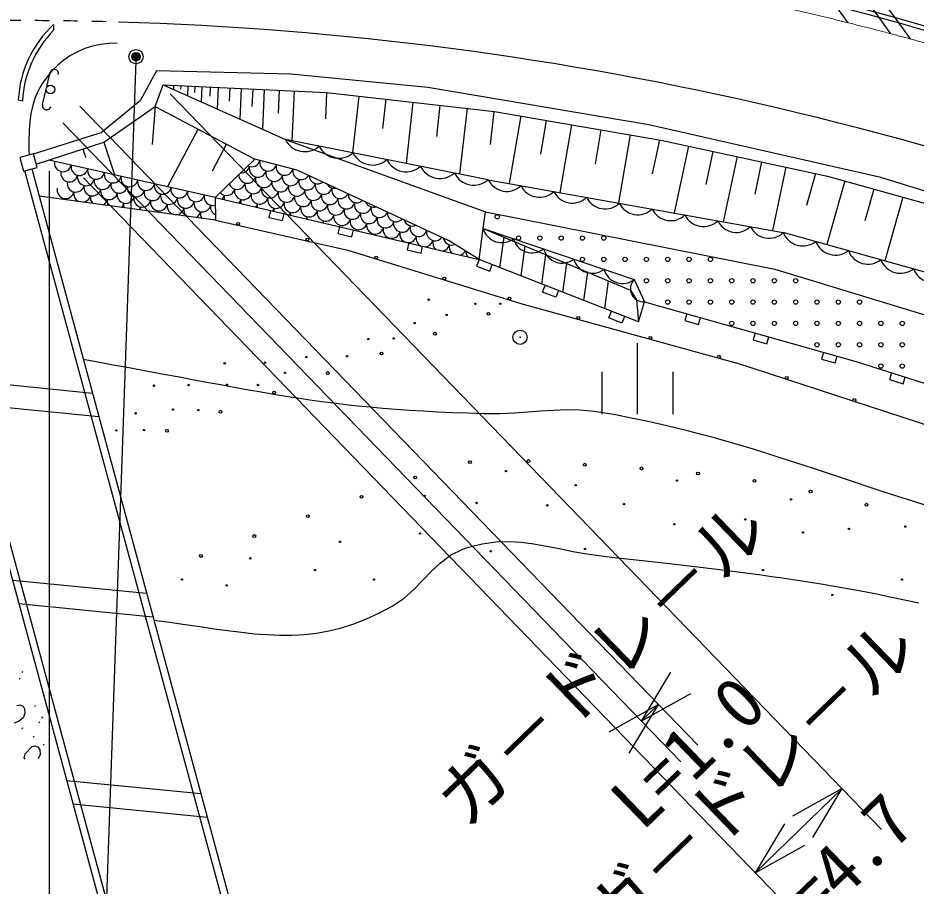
# Model space of a CAD drawing. Units: millimetres, scale not verified. Extents: x 40000 to 680000, y 20000 to 380000.
# Drawn here: x 438140 to 469736, y 304243 to 334778 of the extents above; entities that cross this region are included whole.
import ezdxf
from ezdxf.enums import TextEntityAlignment as Align

# ---------------------------------------------------------------- set-up
doc = ezdxf.new("R2010")
doc.units = ezdxf.units.MM
doc.header["$LTSCALE"] = 1000
doc.header["$PDMODE"] = 32
doc.header["$PDSIZE"] = 500
doc.linetypes.add('CHAIN', pattern=[18.5, 12, -1.5, 3.5, -1.5])
for name, color, linetype, lineweight in [('M-BGD', 7, 'Continuous', 25), ('M-BMK', 2, 'CHAIN', 13), ('M-STR-STRC', 7, 'Continuous', 25)]:
    doc.layers.add(name, color=color, linetype=linetype, lineweight=lineweight)
doc.styles.add('@ＭＳ ゴシック', font='')
doc.styles.add('ＭＳ ゴシック', font='')
doc.styles.get('@ＭＳ ゴシック').set_extended_font_data('@MS Gothic')
doc.styles.get('ＭＳ ゴシック').set_extended_font_data('MS Gothic')

msp = doc.modelspace()

# ---------------------------------------------------------------- linework, layer by layer
at = {"layer": 'M-BGD'}
for p, q in [((466262, 336105), (467332, 334613)), ((467801, 335674), (468839, 334226)), ((468500, 335472), (469524, 334044)), ((439393, 334548), (439396, 334345)), ((439006, 331732), (439268, 332858)), ((443019, 332923), (442450, 331884)), ((447736, 332804), (443019, 332923)), ((452559, 332329), (447736, 332804)), ((442967, 331665), (443248, 332422)), ((443248, 332422), (447547, 330504)), ((443366, 332417), (443365, 332394)), ((443616, 332406), (443610, 332261)), ((443866, 332394), (443860, 332273)), ((444116, 332383), (444100, 332042)), ((444365, 332372), (444355, 332152)), ((444615, 332360), (444591, 331823)), ((444901, 332347), (444886, 332023)), ((445186, 332334), (445151, 331573)), ((445591, 332316), (445570, 331856)), ((445995, 332297), (445946, 331218)), ((446400, 332279), (446372, 331660)), ((446805, 332261), (446741, 330863)), ((447329, 332237), (447292, 331435)), ((447853, 332213), (447773, 330459)), ((449000, 332161), (448957, 331234)), ((460336, 331014), (452559, 332329)), ((438151, 331899), (438297, 331863)), ((441064, 330753), (442450, 331884)), ((450135, 332032), (449909, 330035)), ((451088, 331924), (450971, 330892)), ((452037, 331816), (451793, 329661)), ((441163, 330406), (442967, 331665)), ((442967, 331665), (442860, 330323)), ((442967, 331665), (446472, 329815)), ((452986, 331709), (452862, 330611)), ((453939, 331601), (453677, 329288)), ((454888, 331493), (454756, 330327)), ((455832, 331331), (455420, 328956)), ((456726, 331176), (456520, 329987)), ((443407, 328840), (444477, 330868)), ((457620, 331021), (457207, 328637)), ((458650, 330843), (458443, 329649)), ((468501, 329164), (460336, 331014)), ((438686, 330002), (441064, 330753)), ((447547, 330504), (454586, 327960)), ((454686, 329087), (447547, 330504)), ((459678, 330665), (459263, 328270)), ((438785, 329636), (441163, 330406)), ((441163, 330406), (441534, 329261)), ((444981, 329407), (445475, 330342)), ((460706, 330487), (460450, 329297)), ((461727, 330269), (461222, 327920)), ((438686, 330002), (438203, 329872)), ((438203, 329872), (438334, 329389)), ((438816, 329520), (438686, 330002)), ((440529, 329862), (440430, 330169)), ((462585, 330085), (462336, 328925)), ((463444, 329900), (462951, 327611)), ((445075, 328464), (439229, 329780)), ((445075, 328464), (446472, 329815)), ((447967, 329428), (446472, 329815)), ((464302, 329715), (464059, 328586)), ((434340, 329266), (442138, 300473)), ((438334, 329389), (438816, 329520)), ((446325, 300061), (438382, 329402)), ((438623, 329468), (446566, 300126)), ((453313, 326944), (447967, 329428)), ((465160, 329530), (464681, 327302)), ((466199, 329307), (465885, 328186)), ((434099, 329201), (441895, 300412)), ((454686, 329087), (465067, 327233)), ((467227, 329046), (466600, 326805)), ((475730, 326941), (468501, 329164)), ((468248, 328761), (467935, 327640)), ((445094, 327668), (438881, 328515)), ((445075, 328464), (445094, 327668)), ((445075, 328464), (454361, 326283)), ((469270, 328475), (468643, 326234)), ((447022, 328007), (446965, 327763)), ((445094, 327668), (449746, 326606)), ((446965, 327763), (447452, 327649)), ((447452, 327649), (447509, 327893)), ((454507, 327373), (454586, 327960)), ((454586, 327960), (464768, 325948)), ((449456, 327435), (449399, 327192)), ((454361, 326283), (454507, 327373)), ((454507, 327373), (459695, 325207)), ((454507, 327373), (459823, 325578)), ((449399, 327192), (449886, 327078)), ((449886, 327078), (449943, 327321)), ((455099, 325994), (455243, 327066)), ((477655, 323714), (465066, 327234)), ((451890, 326864), (451833, 326620)), ((452320, 326506), (452377, 326749)), ((454361, 326283), (453313, 326944)), ((455838, 325705), (455979, 326759)), ((449746, 326606), (455836, 324735)), ((451833, 326620), (452320, 326506)), ((456576, 325416), (456714, 326452)), ((454361, 326283), (454270, 326050)), ((459967, 324088), (454361, 326283)), ((454736, 325868), (454827, 326101)), ((457314, 325127), (457450, 326145)), ((454270, 326050), (454736, 325868)), ((458052, 324838), (458186, 325838)), ((464768, 325948), (477467, 322074)), ((458790, 324549), (458922, 325530)), ((459823, 325578), (460186, 324793)), ((456598, 325139), (456689, 325372)), ((457064, 324956), (456598, 325139)), ((457155, 325189), (457064, 324956)), ((459695, 325207), (459898, 324867)), ((459898, 324867), (459967, 324088)), ((455836, 324735), (463397, 322647)), ((459967, 324088), (460186, 324793)), ((460186, 324793), (467664, 322684)), ((458926, 324227), (459017, 324460)), ((459391, 324045), (458926, 324227)), ((459483, 324278), (459391, 324045)), ((461669, 324375), (461601, 324135)), ((462082, 323999), (462150, 324240)), ((461601, 324135), (462082, 323999)), ((464075, 323697), (464007, 323456)), ((464488, 323320), (464556, 323561)), ((459939, 320836), (459939, 323336)), ((464007, 323456), (464488, 323320)), ((466481, 323018), (466413, 322778)), ((440838, 322689), (440439, 322760)), ((441491, 322570), (440838, 322689)), ((476047, 318511), (463397, 322647)), ((466413, 322778), (466894, 322642)), ((466894, 322642), (466962, 322882)), ((467664, 322684), (475079, 320332)), ((442113, 322456), (441491, 322570)), ((442707, 322346), (442113, 322456)), ((443276, 322240), (442707, 322346)), ((458689, 320836), (458689, 322336)), ((461189, 320836), (461189, 322336)), ((468876, 322300), (468808, 322059)), ((436035, 322054), (440757, 321586)), ((443820, 322138), (443276, 322240)), ((444343, 322041), (443820, 322138)), ((444846, 321947), (444343, 322041)), ((468808, 322059), (469285, 321908)), ((469285, 321908), (469353, 322149)), ((445331, 321857), (444846, 321947)), ((445800, 321772), (445331, 321857)), ((446257, 321690), (445800, 321772)), ((446701, 321612), (446257, 321690)), ((447137, 321538), (446701, 321612)), ((447565, 321468), (447137, 321538)), ((447988, 321402), (447565, 321468)), ((448408, 321340), (447988, 321402)), ((448828, 321281), (448408, 321340)), ((436258, 321227), (440980, 320760)), ((449248, 321226), (448828, 321281)), ((449671, 321175), (449248, 321226)), ((450100, 321127), (449671, 321175)), ((450536, 321083), (450100, 321127)), ((450982, 321043), (450536, 321083)), ((451439, 321006), (450982, 321043)), ((451910, 320972), (451439, 321006)), ((452397, 320942), (451910, 320972)), ((452901, 320915), (452397, 320942)), ((453425, 320892), (452901, 320915)), ((453972, 320872), (453425, 320892)), ((454542, 320856), (453972, 320872)), ((454551, 320856), (454542, 320856)), ((455099, 320855), (454551, 320856)), ((455605, 320876), (455099, 320855)), ((456080, 320908), (455605, 320876)), ((456538, 320944), (456080, 320908)), ((456988, 320974), (456538, 320944)), ((457443, 320989), (456988, 320974)), ((457915, 320980), (457443, 320989)), ((458415, 320939), (457915, 320980)), ((458954, 320856), (458415, 320939)), ((459160, 320817), (458954, 320856)), ((459715, 320706), (459160, 320817)), ((460249, 320593), (459715, 320706)), ((460764, 320478), (460249, 320593)), ((461263, 320361), (460764, 320478)), ((461747, 320241), (461263, 320361)), ((462219, 320119), (461747, 320241)), ((462679, 319994), (462219, 320119)), ((463131, 319867), (462679, 319994)), ((463576, 319737), (463131, 319867)), ((464015, 319605), (463576, 319737)), ((464452, 319470), (464015, 319605)), ((464887, 319332), (464452, 319470)), ((465322, 319192), (464887, 319332)), ((465760, 319048), (465322, 319192)), ((466203, 318902), (465760, 319048)), ((466652, 318753), (466203, 318902)), ((467109, 318600), (466652, 318753)), ((467576, 318445), (467109, 318600)), ((468056, 318287), (467576, 318445)), ((468549, 318125), (468056, 318287)), ((469059, 317960), (468549, 318125)), ((469586, 317792), (469059, 317960)), ((470133, 317620), (469586, 317792)), ((453954, 316149), (454466, 316281)), ((454466, 316281), (454947, 316351)), ((454947, 316351), (455407, 316368)), ((455407, 316368), (455852, 316343)), ((455852, 316343), (456292, 316285)), ((456292, 316285), (456734, 316204)), ((453359, 315880), (453790, 316092)), ((453790, 316092), (453954, 316149)), ((456734, 316204), (457187, 316111)), ((457187, 316111), (457658, 316014)), ((457658, 316014), (458157, 315925)), ((453001, 315618), (453359, 315880)), ((458157, 315925), (458660, 315855)), ((458660, 315855), (459232, 315791)), ((459232, 315791), (459786, 315728)), ((459786, 315728), (460323, 315667)), ((460323, 315667), (460846, 315608)), ((452687, 315322), (453001, 315618)), ((460846, 315608), (461355, 315550)), ((461355, 315550), (461852, 315493)), ((461852, 315493), (462339, 315435)), ((462339, 315435), (462816, 315377)), ((462816, 315377), (463285, 315319)), ((437943, 315007), (442664, 314540)), ((452389, 315006), (452687, 315322)), ((463285, 315319), (463748, 315260)), ((463748, 315260), (464207, 315199)), ((464207, 315199), (464661, 315136)), ((464661, 315136), (465114, 315071)), ((465114, 315071), (465566, 315004)), ((452078, 314686), (452389, 315006)), ((465566, 315004), (466018, 314933)), ((466018, 314933), (466473, 314859)), ((466473, 314859), (466931, 314780)), ((466931, 314780), (467395, 314698)), ((467395, 314698), (467864, 314611)), ((451306, 314090), (451727, 314375)), ((451727, 314375), (452078, 314686)), ((467864, 314611), (468342, 314518)), ((468342, 314518), (468829, 314420)), ((468829, 314420), (469326, 314316)), ((438167, 314181), (442888, 313714)), ((450865, 313852), (451306, 314090)), ((469326, 314316), (469836, 314206)), ((450407, 313638), (450865, 313852)), ((442920, 313596), (443482, 313522)), ((443482, 313522), (444022, 313446)), ((444022, 313446), (444542, 313370)), ((449518, 313324), (449959, 313463)), ((449959, 313463), (450407, 313638)), ((444542, 313370), (445043, 313296)), ((445043, 313296), (445528, 313228)), ((445528, 313228), (445999, 313169)), ((445999, 313169), (446458, 313120)), ((446458, 313120), (446907, 313086)), ((448218, 313093), (448649, 313141)), ((448649, 313141), (449082, 313217)), ((449082, 313217), (449518, 313324)), ((446907, 313086), (447349, 313068)), ((447349, 313068), (447785, 313069)), ((447785, 313069), (448218, 313093)), ((438222, 311558), (438187, 311523)), ((438314, 311788), (438279, 311753)), ((438106, 310593), (438208, 310621)), ((438208, 310621), (438325, 310570)), ((438753, 310595), (438718, 310559)), ((438325, 310570), (438376, 310481)), ((438386, 310309), (438326, 310156)), ((438376, 310481), (438386, 310309)), ((438161, 310032), (438005, 309972)), ((438326, 310156), (438161, 310032)), ((438907, 310024), (438872, 309988)), ((439004, 310190), (438969, 310154)), ((438313, 309813), (438278, 309778)), ((439113, 309831), (439111, 309828)), ((438709, 309516), (438673, 309481)), ((438399, 308895), (438637, 309149)), ((438637, 309149), (438738, 309177)), ((438738, 309177), (438856, 309126)), ((438856, 309126), (438907, 309037)), ((438907, 309037), (438917, 308865)), ((439064, 309234), (439028, 309198)), ((438362, 308755), (438399, 308895)), ((438393, 308701), (438362, 308755)), ((438917, 308865), (438857, 308714)), ((439851, 307961), (441768, 307771)), ((439851, 307961), (444572, 307494)), ((440075, 307135), (444795, 306667))]:
    msp.add_line(p, q, dxfattribs=at)
msp.add_lwpolyline([(443248, 332422), (449000, 332161), (454910, 331491), (460755, 330478), (466621, 329216), (472343, 327615), (477936, 325678), (483466, 323422), (488928, 320932), (494239, 318275), (499476, 315388), (505228, 311866), (509520, 308939), (514463, 305571), (519362, 302110), (524234, 298584), (530111, 294245)], dxfattribs=at)
for centre, radius in [((439283, 332261), 150), ((455001, 327784), 75), ((445885, 327538), 50), ((448323, 326982), 50), ((455751, 327034), 75), ((456501, 327034), 75), ((457251, 327034), 75), ((458001, 327034), 75), ((458751, 327034), 75), ((450743, 326352), 50), ((458001, 326284), 75), ((458751, 326284), 75), ((459501, 326284), 75), ((460251, 326284), 75), ((461001, 326284), 75), ((461751, 326284), 75), ((462501, 326284), 75), ((453138, 325616), 50), ((460251, 325534), 75), ((461001, 325534), 75), ((461751, 325534), 75), ((462501, 325534), 75), ((463251, 325534), 75), ((464001, 325534), 75), ((464751, 325534), 75), ((465501, 325534), 75), ((452585, 324869), 25), ((455435, 324911), 50), ((461001, 324784), 75), ((461751, 324784), 75), ((462501, 324784), 75), ((463251, 324784), 75), ((464001, 324784), 75), ((464751, 324784), 75), ((465501, 324784), 75), ((466251, 324784), 75), ((467001, 324784), 75), ((467751, 324784), 75), ((454236, 324727), 25), ((455107, 324727), 25), ((453221, 324333), 25), ((454696, 324369), 50), ((457853, 324230), 50), ((452101, 324043), 25), ((463251, 324034), 75), ((464001, 324034), 75), ((464751, 324034), 75), ((465501, 324034), 75), ((466251, 324034), 75), ((467001, 324034), 75), ((467751, 324034), 75), ((468501, 324034), 75), ((469251, 324034), 75), ((452812, 323672), 50), ((460391, 323529), 50), ((450464, 323483), 25), ((451355, 323504), 25), ((466251, 323284), 75), ((467001, 323284), 75), ((467751, 323284), 75), ((468501, 323284), 75), ((469251, 323284), 75), ((449718, 322882), 25), ((450929, 322977), 50), ((462801, 322864), 50), ((445414, 322630), 25), ((446837, 322654), 25), ((448288, 322851), 25), ((468501, 322534), 75), ((469251, 322534), 75), ((447532, 322292), 25), ((449044, 322289), 50), ((465187, 322115), 50), ((442927, 321843), 25), ((444143, 321867), 25), ((445500, 321877), 25), ((446589, 321867), 25), ((447156, 321606), 50), ((467565, 321337), 50), ((443594, 321007), 25), ((444485, 320986), 25), ((442278, 320872), 25), ((445267, 320929), 50), ((441604, 320271), 25), ((442578, 320281), 25), ((443381, 320253), 50), ((454041, 319151), 50), ((456100, 319193), 50), ((455311, 318838), 25), ((458082, 319064), 50), ((460077, 318934), 50), ((462068, 318757), 50), ((452114, 318615), 50), ((461321, 318506), 25), ((464054, 318498), 50), ((457756, 318340), 25), ((466027, 318119), 50), ((450226, 317936), 50), ((452451, 317967), 25), ((465342, 317843), 25), ((454275, 317718), 25), ((456762, 317636), 25), ((459456, 317677), 25), ((467993, 317656), 50), ((448339, 317255), 50), ((461238, 316972), 25), ((463725, 317138), 25), ((469363, 316889), 25), ((446456, 316556), 50), ((452285, 316641), 25), ((465756, 316682), 25), ((467373, 316807), 25), ((449466, 316351), 25), ((454772, 316019), 25), ((458088, 316102), 25), ((444578, 315854), 50), ((446316, 315770), 25), ((448596, 315356), 25), ((464347, 315356), 25), ((443912, 315024), 25), ((450668, 315024), 25), ((469238, 315024), 25), ((445487, 314817), 25), ((466793, 314485), 25)]:
    msp.add_circle(centre, radius, dxfattribs=at)
for centre, radius, start, end in [((435949, 217106), 122237, 61.34223, 77.65364), ((435949, 217106), 122087, 60.55647, 77.65364), ((438270, 218185), 116500, 90.01515, 90.26106), ((438270, 218185), 116500, 89.52334, 89.76925), ((438270, 218185), 116500, 89.03153, 89.27744), ((438270, 218185), 116500, 88.53972, 88.78563), ((438270, 218185), 116500, 65.26306, 88.32606), ((442067, 331679), 3922, 132.9834, 176.7872), ((442137, 331647), 3846, 135.4598, 176.7845), ((441546, 330888), 3000, 88.3348, 175.4171), ((439414, 332824), 150, 346.8754, 166.8754), ((439152, 331698), 150, 166.8754, 346.8754), ((448524, 330328), 10000, 175.4171, 182.1083), ((448232, 330840), 763, 206.1402, 311.4194), ((449422, 330604), 763, 206.1402, 311.4194), ((450612, 330368), 763, 206.1402, 311.4194), ((439721, 329669), 300, 167.3136, 347.3136), ((440307, 329538), 300, 167.3136, 347.3136), ((445997, 329628), 300, 264.856, 345.4815), ((446362, 329843), 300, 242.8107, 345.4815), ((446578, 329478), 300, 165.4815, 345.4815), ((446943, 329693), 300, 165.4815, 345.4815), ((447524, 329543), 300, 165.4815, 345.4815), ((451802, 330132), 763, 206.1402, 311.4194), ((452991, 329896), 763, 206.1402, 311.4194), ((439948, 329311), 300, 167.3136, 347.3136), ((440534, 329179), 300, 167.3136, 347.3136), ((440892, 329406), 300, 167.3136, 347.3136), ((441478, 329274), 300, 167.3136, 347.3136), ((445631, 329413), 300, 304.2304, 323.879), ((446212, 329263), 300, 177.8946, 345.4815), ((447158, 329327), 300, 165.4815, 345.4815), ((447739, 329177), 300, 165.4815, 345.4815), ((448105, 329392), 300, 165.4815, 330.1672), ((448686, 329242), 300, 181.6138, 308.5505), ((454181, 329660), 763, 206.1402, 311.4194), ((440175, 328952), 300, 167.3136, 347.3136), ((441119, 329047), 300, 167.3136, 347.3136), ((441704, 328916), 300, 167.3136, 347.3136), ((442063, 329142), 300, 167.3136, 347.3136), ((442648, 329011), 300, 167.3136, 347.3136), ((443234, 328879), 300, 167.3136, 347.3136), ((445846, 329047), 300, 201.1387, 345.4815), ((446427, 328897), 300, 165.4815, 345.4815), ((446793, 329112), 300, 165.4815, 345.4815), ((447374, 328962), 300, 165.4815, 345.4815), ((448320, 329027), 300, 165.4815, 345.4815), ((448901, 328876), 300, 165.4815, 345.4815), ((449267, 329091), 300, 208.9546, 281.2097), ((455337, 329400), 722, 205.6375, 314.1104), ((439817, 328725), 300, 167.3136, 347.3136), ((440402, 328594), 300, 167.3136, 243.0025), ((440760, 328820), 300, 167.3136, 347.3136), ((441346, 328689), 300, 167.3136, 347.3136), ((441931, 328557), 300, 167.3136, 347.3136), ((442290, 328784), 300, 167.3136, 347.3136), ((442875, 328652), 300, 167.3136, 347.3136), ((443819, 328747), 300, 167.3136, 347.3136), ((444404, 328615), 300, 167.3136, 347.3136), ((445481, 328832), 300, 220.7594, 345.4815), ((446061, 328682), 300, 165.4815, 345.4815), ((446642, 328531), 300, 165.4815, 345.4815), ((447008, 328747), 300, 165.4815, 345.4815), ((447589, 328596), 300, 165.4815, 345.4815), ((447954, 328811), 300, 165.4815, 345.4815), ((448535, 328661), 300, 165.4815, 345.4815), ((449482, 328726), 300, 165.4815, 334.8163), ((450063, 328575), 300, 176.5301, 313.6342), ((456490, 329194), 722, 205.6375, 314.1104), ((457644, 328988), 722, 205.6375, 314.1104), ((439458, 328499), 300, 340.3964, 347.3136), ((440043, 328367), 300, 167.3136, 174.1593), ((440402, 328594), 300, 281.4619, 347.3136), ((440987, 328462), 300, 167.3136, 222.8315), ((440987, 328462), 300, 301.6329, 347.3136), ((441573, 328330), 300, 167.3136, 209.1914), ((442516, 328425), 300, 167.3136, 347.3136), ((443102, 328293), 300, 167.3136, 347.3136), ((443460, 328520), 300, 167.3136, 347.3136), ((444046, 328388), 300, 167.3136, 347.3136), ((444631, 328257), 300, 167.3136, 347.3136), ((444990, 328483), 300, 167.3136, 287.8704), ((445115, 328617), 300, 315.0358, 345.4815), ((445696, 328467), 300, 165.4815, 195.5172), ((445696, 328467), 300, 318.0474, 345.4815), ((446277, 328316), 300, 165.4815, 192.5901), ((447223, 328381), 300, 165.4815, 345.4815), ((447804, 328231), 300, 165.4815, 345.4815), ((448170, 328446), 300, 165.4815, 345.4815), ((448750, 328295), 300, 165.4815, 345.4815), ((449116, 328511), 300, 165.4815, 345.4815), ((449697, 328360), 300, 165.4815, 345.4815), ((450278, 328210), 300, 165.4815, 345.4815), ((450643, 328425), 300, 201.6902, 288.4741), ((458797, 328782), 722, 205.6375, 314.1104), ((441573, 328330), 300, 315.273, 347.3136), ((442158, 328198), 300, 167.3136, 197.6849), ((442158, 328198), 300, 326.7795, 347.3136), ((442743, 328067), 300, 167.3136, 187.2006), ((442743, 328067), 300, 337.2638, 347.3136), ((443329, 327935), 300, 167.3136, 177.2121), ((443687, 328162), 300, 167.3136, 258.0868), ((443687, 328162), 300, 266.3776, 347.3136), ((444273, 328030), 300, 167.3136, 227.9124), ((444273, 328030), 300, 296.5519, 347.3136), ((444858, 327898), 300, 167.3136, 213.1082), ((445216, 328125), 300, 167.3136, 245.0342), ((446277, 328316), 300, 320.9745, 345.4815), ((446858, 328166), 300, 165.4815, 189.7337), ((446858, 328166), 300, 323.8309, 345.4815), ((447438, 328015), 300, 165.4815, 186.9365), ((448385, 328080), 300, 165.4815, 345.4815), ((448966, 327930), 300, 165.4815, 345.4815), ((449331, 328145), 300, 165.4815, 345.4815), ((449912, 327995), 300, 165.4815, 345.4815), ((450859, 328059), 300, 165.4815, 339.4635), ((459950, 328576), 722, 205.6375, 314.1104), ((461104, 328370), 722, 205.6375, 314.1104), ((444858, 327898), 300, 311.3562, 321.6439), ((447438, 328015), 300, 326.6282, 345.4815), ((448019, 327865), 300, 165.4815, 184.1885), ((448019, 327865), 300, 329.3761, 345.4815), ((448600, 327714), 300, 165.4815, 181.4812), ((449547, 327779), 300, 165.4815, 345.4815), ((450127, 327629), 300, 165.4815, 345.4815), ((450493, 327844), 300, 165.4815, 345.4815), ((451074, 327694), 300, 165.4815, 345.4815), ((451439, 327909), 300, 171.6183, 318.546), ((452020, 327758), 300, 195.2955, 294.8688), ((462257, 328164), 722, 205.6375, 314.1104), ((463410, 327958), 722, 205.6375, 314.1104), ((448600, 327714), 300, 332.0834, 345.4815), ((449181, 327564), 300, 165.4815, 178.8072), ((449181, 327564), 300, 334.7574, 345.4815), ((449762, 327414), 300, 165.4815, 176.1594), ((449762, 327414), 300, 337.4051, 345.4815), ((450343, 327263), 300, 165.4815, 173.5318), ((450708, 327478), 300, 165.4815, 345.4815), ((451289, 327328), 300, 165.4815, 345.4815), ((451655, 327543), 300, 165.4815, 345.4815), ((452236, 327393), 300, 165.4815, 344.1399), ((455159, 327549), 675, 195.079, 307.6033), ((464564, 327752), 722, 205.6375, 314.1104), ((450343, 327263), 300, 340.0328, 345.4815), ((450923, 327113), 300, 165.4815, 170.9184), ((450923, 327113), 300, 342.6462, 345.4815), ((451504, 326962), 300, 165.4815, 168.3135), ((451870, 327178), 300, 165.4815, 345.4815), ((452451, 327027), 300, 165.4815, 240.1895), ((452816, 327242), 300, 166.8288, 323.3355), ((453397, 327092), 300, 189.4566, 293.2902), ((456222, 327190), 675, 195.079, 307.6033), ((465756, 327496), 738, 200.8009, 307.9574), ((452451, 327027), 300, 273.3751, 345.4815), ((453032, 326877), 300, 165.4815, 232.6992), ((453032, 326877), 300, 280.8654, 345.4815), ((453612, 326726), 300, 165.4815, 226.9576), ((466901, 327176), 738, 200.8009, 307.9574), ((453612, 326726), 300, 286.607, 332.4674), ((454193, 326576), 300, 179.544, 222.0826), ((457285, 326831), 675, 195.079, 307.6033), ((468045, 326856), 738, 200.8009, 307.9574), ((454193, 326576), 300, 291.482, 295.9664), ((458348, 326472), 675, 195.079, 307.6033), ((469190, 326536), 738, 200.8009, 307.9574), ((459412, 326113), 675, 195.079, 307.6033), ((470334, 326216), 738, 200.8009, 307.9574), ((460151, 325253), 462, 135.2702, 274.3105)]:
    msp.add_arc(centre, radius, start, end, dxfattribs=at)
msp.add_point((455804, 323547), dxfattribs=at)
at = {"layer": 'M-BMK'}
msp.add_arc((438270, 218185), 120000, 65.26306, 90.52054, dxfattribs=at)
at = {"layer": 'M-STR-STRC'}
for p, q in [((442287, 333267), (440608, 285167)), ((443499, 332110), (468526, 306233)), ((440322, 331674), (462064, 309194)), ((439718, 331089), (461460, 308610)), ((439238, 329396), (439238, 233566)), ((440441, 329153), (465468, 303275)), ((461098, 311762), (460069, 310047)), ((460069, 310047), (461818, 311018)), ((460673, 310631), (458925, 309660)), ((459644, 308916), (460673, 310631)), ((460673, 310631), (460069, 310047)), ((464078, 304713), (467136, 307670)), ((467136, 307670), (465387, 306699)), ((466107, 305955), (467136, 307670)), ((465107, 306428), (464078, 304713)), ((464078, 304713), (465826, 305684))]:
    msp.add_line(p, q, dxfattribs=at)
for radius in [150, 120, 90, 60, 30]:
    msp.add_circle((442293, 333417), radius, dxfattribs=at)
msp.add_point((442293, 333417), dxfattribs=at)

# ---------------------------------------------------------------- texts
at = {"layer": 'M-STR-STRC', "style": 'ＭＳ ゴシック'}
for p in [(459676, 311058), (464912, 306910)]:
    msp.add_text('ガ－ドレ－ル', height=1833, rotation=44.043, dxfattribs=at).set_placement(p, align=Align.BOTTOM_CENTER)
at = {"layer": 'M-STR-STRC', "style": '@ＭＳ ゴシック'}
for s, p in [('L=1.0', (461066, 309620)), ('L=4.7', (466302, 305473))]:
    msp.add_text(s, height=1833, rotation=44.043, dxfattribs=at).set_placement(p, align=Align.TOP_CENTER)

doc.saveas('drawing.dxf')
